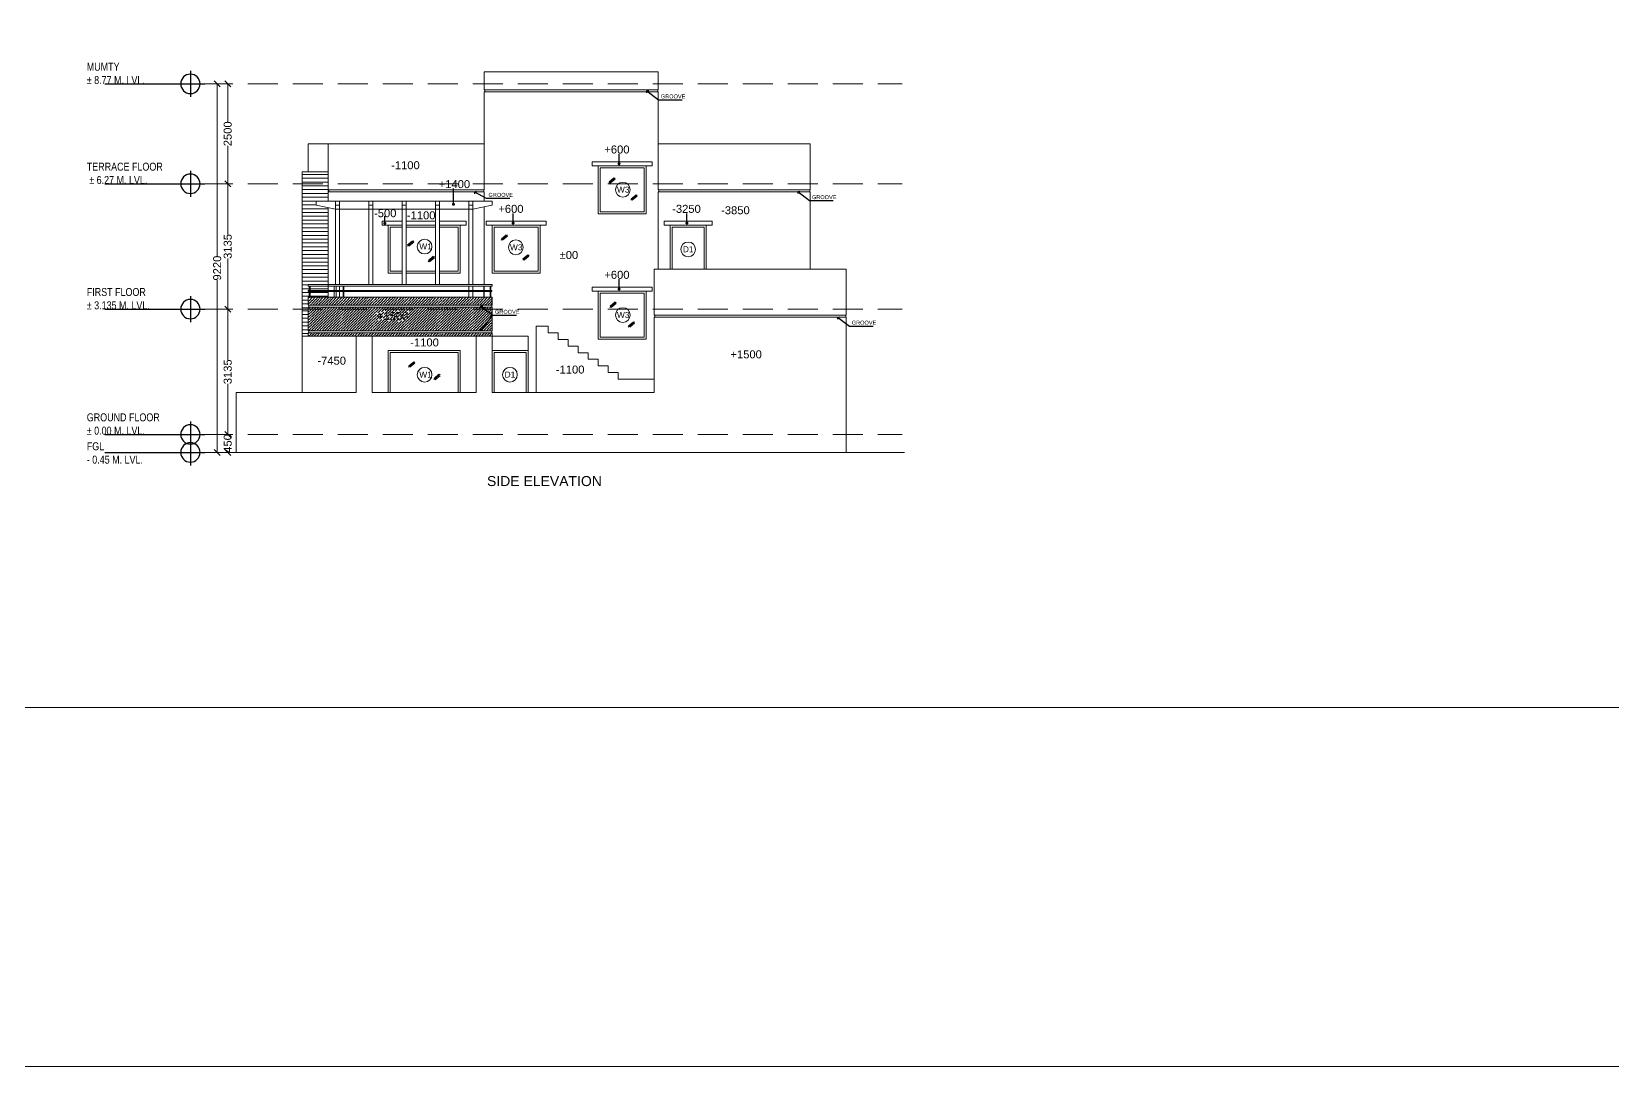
# Model space of a CAD drawing. Header units: metres. Extents: x 1689 to 2066, y 219 to 408.
# Drawn here: x 1981.39 to 2020.91, y 313.7 to 339.58 of the extents above; entities that cross this region are included whole.
import ezdxf

# ---------------------------------------------------------------- set-up
doc = ezdxf.new("R2010")
doc.units = ezdxf.units.M
doc.header["$LTSCALE"] = 1.5
for name, pattern in [('00_toilet$0$8th floor plan$0$HIDDEN', [0.375, 0.25, -0.125]), ('CENTER', [2, 1.25, -0.25, 0.25, -0.25]), ('DASHED', [0.75, 0.5, -0.25])]:
    doc.linetypes.add(name, pattern=pattern)
for name, color, linetype, lineweight in [('A- DOOR WINDOW TAGS', 7, 'Continuous', 5), ('A-DOOR', 13, 'Continuous', 13), ('A-ELE 01', 7, 'Continuous', 15), ('A-ELE 02', 252, 'Continuous', 9), ('A-GRID', 252, 'CENTER', 5), ('A-HATCH', 252, 'Continuous', 5), ('A-SYMBOL', 252, 'Continuous', 5), ('A-WINDOW', 143, 'Continuous', 13), ('A-Working Dimension', 42, 'Continuous', 5)]:
    doc.layers.add(name, color=color, linetype=linetype, lineweight=lineweight)
doc.layers.add('A-Text', color=7, linetype='Continuous')
doc.layers.add('A-TITLE', color=7, linetype='Continuous')
doc.styles.add('DIM', font='arial.ttf', dxfattribs={"width": 0.8, "height": 0.2})
doc.styles.add('Roman', font='romans.shx', dxfattribs={"bigfont": 'bigfont.shx'})
doc.styles.get("Standard").update_dxf_attribs({"font": 'arial.ttf', "height": 0.2})
doc.dimstyles.new('ISO-25', dxfattribs={"dimtxt": 0.2, "dimasz": 0.2, "dimexe": 0.2, "dimexo": 0.2, "dimgap": 0.1, "dimtad": 1, "dimdec": 3, "dimdsep": 46, "dimtxsty": 'Standard', "dimblk": 'OBLIQUE', "dimcen": 0.2, "dimclrt": 256, "dimadec": 0, "dimazin": 0, "dimtfac": 1, "dimtdec": 3, "dimtmove": 0, "dimatfit": 3, "dimfxl": 1, "dimarcsym": 0})
doc.dimstyles.new('W-DIM', dxfattribs={"dimtxt": 0.125, "dimasz": 0.075, "dimexe": 0.2, "dimexo": 0.2, "dimgap": 0.04, "dimtad": 1, "dimdec": 0, "dimlfac": 1000, "dimzin": 0, "dimdsep": 46, "dimtxsty": 'DIM', "dimblk": 'OBLIQUE', "dimcen": 0.09, "dimclrt": 7, "dimadec": 0, "dimazin": 0, "dimtfac": 1, "dimtdec": 0, "dimtofl": 0, "dimtmove": 0, "dimatfit": 3, "dimldrblk": 'OPEN90', "dimfxl": 0.1, "dimtolj": 1, "dimtzin": 0, "dimarcsym": 0})
doc.dimstyles.new('Working Dim', dxfattribs={"dimtxt": 0.125, "dimasz": 0.15, "dimexe": 0.09, "dimexo": 0.0625, "dimgap": 0, "dimtad": 0, "dimdec": 0, "dimlfac": 1000, "dimzin": 0, "dimdsep": 46, "dimtxsty": 'Standard', "dimblk": 'OBLIQUE', "dimcen": 0.09, "dimse1": 1, "dimse2": 1, "dimclrd": 256, "dimclre": 256, "dimadec": 0, "dimazin": 0, "dimtfac": 1, "dimtdec": 0, "dimtofl": 0, "dimtmove": 1, "dimatfit": 3, "dimldrblk": 'OBLIQUE', "dimfxl": 1, "dimtolj": 1, "dimtzin": 0, "dimlwd": -1, "dimlwe": -1, "dimarcsym": 0})
pattern_1 = [(180, (189.789925, -97.1877), (-7e-18, -0.09525), [])]
pattern_2 = [(45, (323.82864, -56.468123), (0.0252569703, 0.0926088912), [0.1190625, -0.0238125, 0, -0.0238125])]

# ---------------------------------------------------------------- blocks, each defined once
blk = doc.blocks.new('D1')
at = {"layer": 'A- DOOR WINDOW TAGS', "lineweight": 5}
blk.add_circle((1700.437, 432.369), 0.184, dxfattribs=at)
at = {"layer": 'A- DOOR WINDOW TAGS', "insert": (1700.305, 432.448), "char_height": 0.15, "attachment_point": 1, "style": 'Roman'}
blk.add_mtext_dynamic_manual_height_columns('{\\fArial|b0|i0|c0|p34;D1}', width=0.2464, gutter_width=0.325, heights=[0], dxfattribs=at)
blk = doc.blocks.new('W1')
at = {"layer": 'A- DOOR WINDOW TAGS', "lineweight": 5}
blk.add_circle((1698.396, 432.822), 0.184, dxfattribs=at)
at = {"layer": 'A- DOOR WINDOW TAGS', "insert": (1698.264, 432.901), "char_height": 0.15, "attachment_point": 1, "style": 'Roman'}
blk.add_mtext_dynamic_manual_height_columns('{\\fArial|b0|i0|c0|p34;W1}', width=0.2464, gutter_width=0.325, heights=[0], dxfattribs=at)
blk = doc.blocks.new('W3')
at = {"layer": 'A- DOOR WINDOW TAGS', "lineweight": 5}
blk.add_circle((1701.914, 432.145), 0.184, dxfattribs=at)
at = {"layer": 'A- DOOR WINDOW TAGS', "insert": (1701.767, 432.223), "char_height": 0.15, "attachment_point": 1, "style": 'Roman'}
blk.add_mtext_dynamic_manual_height_columns('{\\fArial|b0|i0|c0|p34;W3}', width=0.2464, gutter_width=0.325, heights=[0], dxfattribs=at)
blk = doc.blocks.new('_Oblique')
at = {"color": 0, "linetype": 'ByBlock', "lineweight": -2}
blk.add_line((-0.5, -0.5), (0.5, 0.5), dxfattribs=at)
blk = doc.blocks.new('_Open90')
at = {"color": 0, "linetype": 'ByBlock', "lineweight": -2}
for p, q in [((0, 0), (-1, 0)), ((-0.5, 0.5), (0, 0)), ((0, 0), (-0.5, -0.5))]:
    blk.add_line(p, q, dxfattribs=at)
blk = doc.blocks.new('A$C3A7D7E6B')
at = {"layer": 'A-Text', "color": 19}
for p, q in [((1766, 0), (-300, 0)), ((0, 270), (0, -270))]:
    blk.add_line(p, q, dxfattribs=at)
blk.add_circle((0, 0), 200, dxfattribs=at)
blk = doc.blocks.new('A$C287A73BA')
at = {"layer": 'A-GRID', "linetype": 'DASHED'}
for p, q in [((1.821, 9.577), (20.431, 9.577)), ((1.821, 7.077), (20.431, 7.077)), ((1.821, 3.942), (20.431, 3.942)), ((1.821, 0.807), (20.431, 0.807)), ((1.821, 0.357), (20.431, 0.357))]:
    blk.add_line(p, q, dxfattribs=at)
at = {"layer": 'A-SYMBOL', "lineweight": -3, "xscale": -0.001212954476999878, "yscale": 0.001212954476999878, "zscale": 0.001212954476999878}
for p in [(2.638, 9.577), (2.638, 7.077), (2.638, 3.942), (2.638, 0.807), (2.638, 0.357)]:
    blk.add_blockref('A$C3A7D7E6B', p, dxfattribs=at)
at = {"layer": 'A-Text', "char_height": 0.2, "attachment_point": 1, "style": 'DIM'}
for s, insert, width in [('MUMTY\\P%%P 8.77 M. LVL.', (0.048, 10.105), 2.37517), ('TERRACE FLOOR\\P %%P 6.27 M. LVL.', (0.048, 7.605), 2.37517), ('FIRST FLOOR \\P%%P 3.135 M. LVL.', (0.048, 4.47), 1.97738), ('GROUND FLOOR \\P%%P 0.00 M. LVL.', (0.048, 1.335), 2.28186), ('FGL \\P- 0.45 M. LVL.', (0.048, 0.61), 1.76169)]:
    blk.add_mtext(s, dxfattribs=dict(at, insert=insert, width=width))
blk = doc.blocks.new('*D367')
at = {"layer": 'A-Working Dimension', "transparency": 16777216}
for p, q in [((1986.29, 338.276), (1986.29, 337.326)), ((1986.29, 335.776), (1986.29, 336.726))]:
    blk.add_line(p, q, dxfattribs=at)
at = {"layer": 'Defpoints', "color": 0, "linetype": 'Continuous', "transparency": 16777216}
for p in [(1986.29, 338.276), (1986.29, 335.776), (1986.29, 335.776)]:
    blk.add_point(p, dxfattribs=at)
at = {"layer": 'A-Working Dimension', "linetype": 'Continuous', "transparency": 16777216, "xscale": 0.15, "yscale": 0.15, "zscale": 0.15}
for p, rotation in [((1986.29, 338.276), 90), ((1986.29, 335.776), 270)]:
    blk.add_blockref('_Oblique', p, dxfattribs=dict(at, rotation=rotation))
at = {"layer": 'A-Working Dimension', "color": 0, "linetype": 'Continuous', "transparency": 16777216, "insert": (1986.29, 337.026), "char_height": 0.2, "attachment_point": 5, "rotation": 90}
blk.add_mtext('\\A1;2500', dxfattribs=at)
blk = doc.blocks.new('*D368')
at = {"layer": 'A-Working Dimension', "transparency": 16777216}
for p, q in [((1986.29, 335.776), (1986.29, 334.508)), ((1986.29, 332.641), (1986.29, 333.909))]:
    blk.add_line(p, q, dxfattribs=at)
at = {"layer": 'Defpoints', "color": 0, "linetype": 'Continuous', "transparency": 16777216}
for p in [(1986.29, 335.776), (1986.29, 332.641), (1986.29, 332.641)]:
    blk.add_point(p, dxfattribs=at)
at = {"layer": 'A-Working Dimension', "linetype": 'Continuous', "transparency": 16777216, "xscale": 0.15, "yscale": 0.15, "zscale": 0.15}
for p, rotation in [((1986.29, 335.776), 90), ((1986.29, 332.641), 270)]:
    blk.add_blockref('_Oblique', p, dxfattribs=dict(at, rotation=rotation))
at = {"layer": 'A-Working Dimension', "color": 0, "linetype": 'Continuous', "transparency": 16777216, "insert": (1986.29, 334.208), "char_height": 0.2, "attachment_point": 5, "rotation": 90}
blk.add_mtext('\\A1;3135', dxfattribs=at)
blk = doc.blocks.new('*D369')
at = {"layer": 'A-Working Dimension', "transparency": 16777216}
for p, q in [((1986.29, 332.641), (1986.29, 331.373)), ((1986.29, 329.506), (1986.29, 330.774))]:
    blk.add_line(p, q, dxfattribs=at)
at = {"layer": 'Defpoints', "color": 0, "linetype": 'Continuous', "transparency": 16777216}
for p in [(1986.033, 332.641), (1986.243, 329.506), (1986.29, 329.506)]:
    blk.add_point(p, dxfattribs=at)
at = {"layer": 'A-Working Dimension', "linetype": 'Continuous', "transparency": 16777216, "xscale": 0.15, "yscale": 0.15, "zscale": 0.15}
for p, rotation in [((1986.29, 332.641), 90), ((1986.29, 329.506), 270)]:
    blk.add_blockref('_Oblique', p, dxfattribs=dict(at, rotation=rotation))
at = {"layer": 'A-Working Dimension', "color": 0, "linetype": 'Continuous', "transparency": 16777216, "insert": (1986.29, 331.073), "char_height": 0.2, "attachment_point": 5, "rotation": 90}
blk.add_mtext('\\A1;3135', dxfattribs=at)
blk = doc.blocks.new('*D370')
at = {"layer": 'A-Working Dimension', "transparency": 16777216}
for p, q in [((1986.29, 329.506), (1986.29, 329.506)), ((1986.29, 329.056), (1986.29, 329.056))]:
    blk.add_line(p, q, dxfattribs=at)
at = {"layer": 'Defpoints', "color": 0, "linetype": 'Continuous', "transparency": 16777216}
for p in [(1986.243, 329.506), (1986.29, 329.056), (1986.29, 329.056)]:
    blk.add_point(p, dxfattribs=at)
at = {"layer": 'A-Working Dimension', "linetype": 'Continuous', "transparency": 16777216, "xscale": 0.15, "yscale": 0.15, "zscale": 0.15}
for p, rotation in [((1986.29, 329.506), 90), ((1986.29, 329.056), 270)]:
    blk.add_blockref('_Oblique', p, dxfattribs=dict(at, rotation=rotation))
at = {"layer": 'A-Working Dimension', "color": 0, "linetype": 'Continuous', "transparency": 16777216, "insert": (1986.29, 329.281), "char_height": 0.2, "attachment_point": 5, "rotation": 90}
blk.add_mtext('\\A1;450', dxfattribs=at)
blk = doc.blocks.new('*D376')
at = {"layer": 'A-Working Dimension', "transparency": 16777216}
for p, q in [((1986.027, 338.276), (1986.027, 333.964)), ((1986.027, 329.056), (1986.027, 333.368))]:
    blk.add_line(p, q, dxfattribs=at)
at = {"layer": 'Defpoints', "color": 0, "linetype": 'Continuous', "transparency": 16777216}
for p in [(1986.027, 338.276), (1986.111, 338.276), (1986.111, 329.056)]:
    blk.add_point(p, dxfattribs=at)
at = {"layer": 'A-Working Dimension', "linetype": 'Continuous', "transparency": 16777216, "xscale": 0.15, "yscale": 0.15, "zscale": 0.15}
for p, rotation in [((1986.027, 338.276), 90), ((1986.027, 329.056), 270)]:
    blk.add_blockref('_Oblique', p, dxfattribs=dict(at, rotation=rotation))
at = {"layer": 'A-Working Dimension', "color": 0, "linetype": 'Continuous', "transparency": 16777216, "insert": (1986.027, 333.666), "char_height": 0.2, "attachment_point": 5, "rotation": 90}
blk.add_mtext('\\A1;9220', dxfattribs=at)

msp = doc.modelspace()

# ---------------------------------------------------------------- hatches: boundary and pattern name
at = {"lineweight": 5}
h = msp.add_hatch(dxfattribs=at)
h.set_pattern_fill('ANSI31', color=225, scale=0.03, angle=135)
h.set_pattern_definition(pattern_1)
h.paths.add_polyline_path([(1988.15397, 336.0759), (1988.15397, 335.7759), (1988.80397, 335.7759), (1988.80397, 336.0759)])
h = msp.add_hatch(dxfattribs=at)
h.set_pattern_fill('ANSI31', color=225, scale=0.03, angle=135)
h.set_pattern_definition([(180, (189.789925, -97.2627), (-7e-18, -0.09525), [])])
h.paths.add_polyline_path([(1988.30397, 332.63797), (1988.15397, 332.63797), (1988.15397, 331.9659), (1988.30397, 331.9659)])
at = {"layer": 'A-HATCH', "lineweight": 5}
h = msp.add_hatch(dxfattribs=at)
h.set_pattern_fill('ANSI31', color=225, scale=0.03, angle=135)
h.set_pattern_definition(pattern_1)
h.paths.add_polyline_path([(1988.3482, 333.2159), (1988.3482, 333.10465), (1988.3282, 333.10465), (1988.3282, 333.2159), (1988.29782, 333.2159), (1988.29782, 333.2559), (1988.80397, 333.2559), (1988.80397, 335.17852), (1988.49946, 335.2409), (1988.49946, 335.3409), (1988.80397, 335.3409), (1988.80397, 335.7759), (1988.15397, 335.7759), (1988.15397, 332.6409), (1988.30397, 332.6409), (1988.30397, 332.9409), (1988.3282, 332.9409), (1988.3282, 333.08465), (1988.3482, 333.08465), (1988.3482, 332.9409), (1988.80397, 332.9409), (1988.80397, 333.2159)])
h = msp.add_hatch(dxfattribs=at)
h.set_pattern_fill('ANSI36', color=256, scale=0.015)
h.set_pattern_definition(pattern_2)
h.paths.add_polyline_path([(1992.90397, 332.9409), (1989.70397, 332.9409), (1988.30397, 332.9409), (1988.30397, 332.7409), (1992.90397, 332.7409)])
h.paths.add_polyline_path([(1992.90397, 332.6409), (1988.30397, 332.6409), (1988.30397, 332.1009), (1992.90397, 332.1009)])
h.paths.add_polyline_path([(1992.90397, 332.6909), (1988.30397, 332.6909), (1988.30397, 332.6409), (1992.90397, 332.6409)])
h = msp.add_hatch(dxfattribs=at)
h.set_pattern_fill('ANSI36', color=256, scale=0.015)
h.set_pattern_definition(pattern_2)
h.paths.add_polyline_path([(1992.90397, 331.9659), (1992.90397, 332.0509), (1988.30397, 332.0509), (1988.30397, 331.9659), (1989.90397, 331.9659)])

# ---------------------------------------------------------------- linework, layer by layer
at = {"layer": 'A- DOOR WINDOW TAGS', "color": 251}
for p, q in [((1995.40401, 336.3259), (1996.90401, 336.3259)), ((1995.40401, 336.2259), (1995.40401, 336.3259)), ((1996.90401, 336.2259), (1996.90401, 336.3259)), ((1995.40401, 336.2259), (1996.90401, 336.2259)), ((1990.65177, 334.8409), (1990.15394, 334.8409)), ((1990.15394, 334.7409), (1990.15394, 334.8409)), ((1990.15394, 334.7409), (1990.65177, 334.7409)), ((1991.48386, 334.8409), (1990.75177, 334.8409)), ((1992.25397, 334.8409), (1991.58386, 334.8409)), ((1991.58386, 334.7409), (1992.25397, 334.7409)), ((1992.25397, 334.7409), (1992.25397, 334.8409)), ((1992.75408, 334.8409), (1994.25408, 334.8409)), ((1992.75408, 334.7409), (1992.75408, 334.8409)), ((1992.75408, 334.7409), (1994.25408, 334.7409)), ((1994.25408, 334.7409), (1994.25408, 334.8409)), ((1997.20397, 334.8409), (1998.40397, 334.8409)), ((1997.20397, 334.7409), (1997.20397, 334.8409)), ((1997.20397, 334.7409), (1998.40397, 334.7409)), ((1998.40397, 334.7409), (1998.40397, 334.8409)), ((1995.40401, 333.1909), (1996.90401, 333.1909)), ((1995.40401, 333.0909), (1995.40401, 333.1909)), ((1996.90401, 333.0909), (1996.90401, 333.1909)), ((1995.40401, 333.0909), (1996.90401, 333.0909))]:
    msp.add_line(p, q, dxfattribs=at)
msp.add_lwpolyline([(1990.75177, 334.7409), (1991.48386, 334.7409)], dxfattribs=at)
at = {"layer": 'A-DOOR'}
for p, q in [((1997.35397, 333.6409), (1997.35397, 334.7409)), ((1997.35397, 334.7409), (1998.25397, 334.7409)), ((1998.25397, 334.7409), (1998.25397, 333.6409)), ((1997.40397, 333.6409), (1997.40397, 334.6909)), ((1997.40397, 334.6909), (1998.20397, 334.6909)), ((1998.20397, 334.6909), (1998.20397, 333.6409)), ((1992.90397, 330.5559), (1992.90397, 331.6059)), ((1992.90397, 331.6059), (1993.80397, 331.6059)), ((1993.80397, 331.6059), (1993.80397, 330.5559)), ((1992.95397, 330.5559), (1992.95397, 331.5559)), ((1992.95397, 331.5559), (1993.75397, 331.5559)), ((1993.75397, 331.5559), (1993.75397, 330.5559))]:
    msp.add_line(p, q, dxfattribs=at)
at = {"layer": 'A-DOOR', "color": 3}
for points in [[(1887.37548, 365.46712), (2065.945, 365.46712), (2065.945, 313.69756), (1887.37548, 313.69756)], [(1895.20132, 357.89834), (2056.37676, 357.89834), (2056.37676, 322.67152), (1895.20132, 322.67152)]]:
    msp.add_lwpolyline(points, close=True, dxfattribs=at)
at = {"layer": 'A-ELE 01', "color": 7}
for p, q in [((1988.15397, 336.0759), (1988.15397, 331.9659)), ((1988.15397, 336.0759), (1988.80397, 336.0759)), ((1988.80397, 336.0759), (1988.80397, 335.3409)), ((1988.80397, 335.17852), (1988.80397, 332.9409)), ((1996.95397, 332.4909), (1996.95397, 333.6409)), ((1996.95397, 333.6409), (2001.75397, 333.6409)), ((2001.75397, 332.4909), (2001.75397, 333.6409)), ((1996.95397, 332.4909), (2001.75397, 332.4909)), ((1996.95397, 330.5559), (1996.95397, 332.4409)), ((1996.95397, 332.4409), (2001.75397, 332.4409)), ((1996.96397, 332.4409), (1996.96397, 332.4909)), ((2001.74397, 332.4409), (2001.74397, 332.4909)), ((2001.75397, 329.0559), (2001.75397, 332.4409)), ((1988.30397, 331.9659), (1988.15397, 331.9659)), ((1988.15397, 331.9659), (1988.15397, 330.5559)), ((1992.50397, 330.5559), (1992.50397, 331.9659)), ((1992.90397, 330.5559), (1992.90397, 332.0509))]:
    msp.add_line(p, q, dxfattribs=at)
at = {"layer": 'A-ELE 01', "color": 13}
for p, q in [((1988.98761, 335.3409), (1988.49946, 335.3409)), ((1988.49946, 335.3409), (1988.49946, 335.2409)), ((1988.49946, 335.3409), (1988.49946, 335.2409)), ((1988.49946, 335.2409), (1988.98761, 335.1409)), ((1992.41594, 335.3409), (1988.98761, 335.3409)), ((1988.98761, 335.1409), (1988.98761, 335.3409)), ((1988.98761, 335.2409), (1989.08761, 335.2409)), ((1992.41594, 335.1409), (1988.98761, 335.1409)), ((1988.98761, 333.2559), (1988.98761, 335.1409)), ((1989.08761, 335.2409), (1989.08761, 335.3409)), ((1989.08761, 335.2409), (1989.08761, 335.1409)), ((1989.08761, 333.2559), (1989.08761, 335.1409)), ((1989.81969, 335.1409), (1989.81969, 335.3409)), ((1989.81969, 335.1409), (1989.81969, 335.3409)), ((1989.81969, 335.2409), (1989.91969, 335.2409)), ((1989.81969, 333.2559), (1989.81969, 335.1409)), ((1989.91969, 335.2409), (1989.91969, 335.3409)), ((1989.91969, 335.2409), (1989.91969, 335.1409)), ((1989.91969, 333.2559), (1989.91969, 335.1409)), ((1990.65177, 335.1409), (1990.65177, 335.3409)), ((1990.65177, 335.1409), (1990.65177, 335.3409)), ((1990.65177, 335.2409), (1990.75177, 335.2409)), ((1990.65177, 333.2559), (1990.65177, 335.1409)), ((1990.75177, 335.2409), (1990.75177, 335.3409)), ((1990.75177, 335.2409), (1990.75177, 335.1409)), ((1990.75177, 333.2559), (1990.75177, 335.1409)), ((1991.48386, 335.1409), (1991.48386, 335.3409)), ((1991.48386, 335.1409), (1991.48386, 335.3409)), ((1991.48386, 335.2409), (1991.58386, 335.2409)), ((1991.48386, 333.2559), (1991.48386, 335.1409)), ((1991.58386, 335.2409), (1991.58386, 335.3409)), ((1991.58386, 335.2409), (1991.58386, 335.1409)), ((1991.58386, 333.2559), (1991.58386, 335.1409)), ((1992.31594, 335.1409), (1992.31594, 335.3409)), ((1992.31594, 335.1409), (1992.31594, 335.3409)), ((1992.31594, 335.2409), (1992.41594, 335.2409)), ((1992.31594, 333.2559), (1992.31594, 335.1409)), ((1992.41594, 335.3409), (1992.90409, 335.3409)), ((1992.41594, 335.2409), (1992.41594, 335.3409)), ((1992.90409, 335.2409), (1992.41594, 335.1409)), ((1992.41594, 335.2409), (1992.41594, 335.1409)), ((1992.41594, 333.2559), (1992.41594, 335.1409)), ((1992.90409, 335.3409), (1992.90409, 335.2409)), ((1992.90409, 335.3409), (1992.90409, 335.2409))]:
    msp.add_line(p, q, dxfattribs=at)
at = {"layer": 'A-ELE 01', "color": 175}
for p, q in [((1988.29774, 333.2159), (1992.90094, 333.2159)), ((1988.29782, 333.2559), (1992.90094, 333.2559)), ((1988.29782, 333.2159), (1988.29782, 333.2559)), ((1988.3282, 333.2159), (1988.3282, 333.10465)), ((1988.3482, 333.2159), (1988.3482, 333.10465)), ((1988.9543, 333.10465), (1988.9543, 333.2159)), ((1989.0043, 333.10465), (1989.0043, 333.2159)), ((1989.08761, 333.10465), (1989.08761, 333.2159)), ((1989.17656, 333.2159), (1989.17656, 333.10465)), ((1989.19656, 333.2159), (1989.19656, 333.10465)), ((1992.31594, 333.10465), (1992.31594, 333.2159)), ((1992.41594, 333.10465), (1992.41594, 333.2159)), ((1992.85056, 333.2159), (1992.85056, 333.10465)), ((1992.87056, 333.2159), (1992.87056, 333.10465)), ((1992.90094, 333.2159), (1992.90094, 333.2559)), ((1988.30215, 333.10465), (1992.89661, 333.10465)), ((1988.30215, 333.08465), (1988.30215, 333.10465)), ((1988.30215, 333.08465), (1992.89661, 333.08465)), ((1988.3282, 333.08465), (1988.3282, 332.9409)), ((1988.3482, 333.08465), (1988.3482, 332.9409)), ((1988.9543, 332.9409), (1988.9543, 333.08465)), ((1989.0043, 332.9409), (1989.0043, 333.08465)), ((1989.08761, 332.9409), (1989.08761, 333.08465)), ((1989.17656, 333.08465), (1989.17656, 332.9409)), ((1989.19656, 333.08465), (1989.19656, 332.9409)), ((1992.31594, 332.9409), (1992.31594, 333.08465)), ((1992.41594, 332.9409), (1992.41594, 333.08465)), ((1992.85056, 333.08465), (1992.85056, 332.9409)), ((1992.87056, 333.08465), (1992.87056, 332.9409)), ((1992.89661, 333.08465), (1992.89661, 333.10465))]:
    msp.add_line(p, q, dxfattribs=at)
at = {"layer": 'A-ELE 01'}
for p, q in [((1989.70397, 332.9409), (1988.30397, 332.9409)), ((1988.30397, 332.9409), (1988.30397, 332.7409)), ((1992.90397, 332.9409), (1989.70397, 332.9409)), ((1992.90397, 332.7409), (1992.90397, 332.9409)), ((1988.30397, 332.7409), (1992.90397, 332.7409)), ((1988.30397, 332.6909), (1988.30397, 332.1009)), ((1988.30397, 332.6909), (1992.90397, 332.6909)), ((1988.31397, 332.7409), (1988.31397, 332.6909)), ((1992.89397, 332.7409), (1992.89397, 332.6909)), ((1992.90397, 332.1009), (1992.90397, 332.6909)), ((1988.30397, 332.1009), (1992.90397, 332.1009)), ((1988.30397, 332.0509), (1988.30397, 331.9659)), ((1988.30397, 332.0509), (1992.90397, 332.0509)), ((1989.90397, 331.9659), (1988.30397, 331.9659)), ((1988.31397, 332.1009), (1988.31397, 332.0509)), ((1989.50397, 330.5559), (1989.50397, 331.9659)), ((1992.90397, 331.9659), (1989.90397, 331.9659)), ((1989.90397, 330.5559), (1989.90397, 331.9659)), ((1992.89397, 332.1009), (1992.89397, 332.0509)), ((1993.8039, 331.9659), (1992.90397, 331.9659)), ((1993.8039, 331.9659), (1993.8039, 330.5559)), ((1996.05397, 330.8909), (1996.95397, 330.8909)), ((1986.50397, 330.5559), (1989.50397, 330.5559)), ((1986.50397, 330.5559), (1986.50397, 329.0559)), ((1989.90397, 330.5559), (1992.50397, 330.5559)), ((1992.90397, 330.5559), (1996.95397, 330.5559))]:
    msp.add_line(p, q, dxfattribs=at)
for points in [[(1994.30397, 332.0459), (1994.30397, 332.2109), (1994.0039, 332.2109), (1994.0039, 330.5559)], [(1994.55397, 331.8809), (1994.55397, 332.0459), (1994.30397, 332.0459)], [(1994.80397, 331.7159), (1994.80397, 331.8809), (1994.55397, 331.8809)], [(1995.05397, 331.5509), (1995.05397, 331.7159), (1994.80397, 331.7159)], [(1995.30397, 331.3859), (1995.30397, 331.5509), (1995.05397, 331.5509)], [(1995.55397, 331.2209), (1995.55397, 331.3859), (1995.30397, 331.3859)], [(1995.80397, 331.0559), (1995.80397, 331.2209), (1995.55397, 331.2209)], [(1996.05397, 330.8909), (1996.05397, 331.0559), (1995.80397, 331.0559)]]:
    msp.add_lwpolyline(points, dxfattribs=at)
at = {"layer": 'A-ELE 02'}
for p, q in [((1992.70397, 338.5759), (1997.05397, 338.5759)), ((1992.70397, 338.1259), (1992.70397, 338.5759)), ((1997.05397, 338.1259), (1997.05397, 338.5759)), ((1992.70397, 338.1259), (1997.05397, 338.1259)), ((1992.70397, 335.6259), (1992.70397, 338.0759)), ((1992.70397, 338.0759), (1997.05397, 338.0759)), ((1992.71397, 338.0759), (1992.71397, 338.1259)), ((1997.04397, 338.0759), (1997.04397, 338.1259)), ((1997.05397, 335.6259), (1997.05397, 338.0759)), ((1988.30397, 336.7759), (1988.30397, 336.0759)), ((1988.30397, 336.7759), (1992.70397, 336.7759)), ((1988.80397, 336.0759), (1988.80397, 336.7759)), ((1997.05397, 336.7759), (2000.85397, 336.7759)), ((2000.85397, 336.7759), (2000.85397, 335.6259)), ((1988.80397, 335.6259), (1992.70397, 335.6259)), ((1988.80397, 335.5759), (1992.70397, 335.5759)), ((1988.81397, 335.5759), (1988.81397, 335.6259)), ((1992.69397, 335.5759), (1992.69397, 335.6259)), ((1992.70397, 335.3409), (1992.70397, 335.5759)), ((1997.05397, 335.6259), (2000.85397, 335.6259)), ((1997.05397, 333.6409), (1997.05397, 335.5759)), ((1997.05397, 335.5759), (2000.85397, 335.5759)), ((1997.06397, 335.5759), (1997.06397, 335.6259)), ((2000.84397, 335.5759), (2000.84397, 335.6259)), ((2000.85397, 335.5759), (2000.85397, 333.6409)), ((1992.70397, 333.2559), (1992.70397, 335.19991))]:
    msp.add_line(p, q, dxfattribs=at)
at = {"layer": 'A-SYMBOL', "color": 0}
msp.add_line((1985.86421, 329.0559), (2003.21044, 329.0559), dxfattribs=at)
at = {"layer": 'A-TITLE', "color": 175}
for p, q in [((1992.70397, 333.10465), (1992.70397, 333.2159)), ((1992.70397, 332.9409), (1992.70397, 333.08465))]:
    msp.add_line(p, q, dxfattribs=at)
at = {"layer": 'A-WINDOW', "color": 251}
for p, q in [((1995.97828, 335.92744), (1995.81951, 335.79433)), ((1995.9465, 335.92825), (1995.82426, 335.82575)), ((1995.9758, 335.8933), (1995.85356, 335.79081)), ((1996.52937, 335.50147), (1996.3706, 335.36836)), ((1996.4976, 335.50228), (1996.37535, 335.39979)), ((1996.5269, 335.46733), (1996.40465, 335.36484)), ((1990.94138, 334.3499), (1990.78261, 334.21679)), ((1990.9096, 334.35071), (1990.78736, 334.24822)), ((1993.28533, 334.4999), (1993.12656, 334.36679)), ((1993.25355, 334.50071), (1993.13131, 334.39822)), ((1993.28286, 334.46576), (1993.16061, 334.36327)), ((1990.93891, 334.31576), (1990.81666, 334.21327)), ((1991.45927, 333.96019), (1991.3005, 333.82708)), ((1991.4275, 333.961), (1991.30525, 333.85851)), ((1993.82239, 334.00067), (1993.66362, 333.86756)), ((1993.79061, 334.00148), (1993.66836, 333.89899)), ((1993.81991, 333.96653), (1993.69767, 333.86404)), ((1991.4568, 333.92605), (1991.33455, 333.82356)), ((1996.00419, 332.81798), (1995.84542, 332.68487)), ((1995.97241, 332.81879), (1995.85017, 332.7163)), ((1996.00171, 332.78384), (1995.87947, 332.68135)), ((1996.46316, 332.32367), (1996.30439, 332.19057)), ((1996.43139, 332.32448), (1996.30914, 332.22199)), ((1996.46069, 332.28954), (1996.33844, 332.18704)), ((1990.97156, 331.32464), (1990.81279, 331.19154)), ((1990.93978, 331.32546), (1990.81754, 331.22296)), ((1990.96909, 331.29051), (1990.84684, 331.18801)), ((1991.6027, 331.00932), (1991.44393, 330.87622)), ((1991.57093, 331.01014), (1991.44868, 330.90764)), ((1991.60023, 330.97519), (1991.47798, 330.87269))]:
    msp.add_line(p, q, dxfattribs=at)
at = {"layer": 'A-WINDOW'}
msp.add_line((1990.75177, 334.7409), (1991.48386, 334.7409), dxfattribs=at)
for points in [[(1995.55401, 336.2259), (1996.75401, 336.2259), (1996.75401, 335.0259), (1995.55401, 335.0259)], [(1995.60401, 336.1759), (1996.70401, 336.1759), (1996.70401, 335.0759), (1995.60401, 335.0759)], [(1992.90408, 334.7409), (1994.10408, 334.7409), (1994.10408, 333.5409), (1992.90408, 333.5409)], [(1992.95408, 334.6909), (1994.05408, 334.6909), (1994.05408, 333.5909), (1992.95408, 333.5909)], [(1995.55401, 333.0909), (1996.75401, 333.0909), (1996.75401, 331.8909), (1995.55401, 331.8909)], [(1995.60401, 333.0409), (1996.70401, 333.0409), (1996.70401, 331.9409), (1995.60401, 331.9409)]]:
    msp.add_lwpolyline(points, close=True, dxfattribs=at)
for points in [[(1990.65177, 333.5409), (1990.30394, 333.5409), (1990.30394, 334.7409), (1990.65177, 334.7409)], [(1991.58386, 334.7409), (1992.10401, 334.7409), (1992.10401, 333.5409), (1991.58386, 333.5409)], [(1990.65177, 333.5909), (1990.35394, 333.5909), (1990.35394, 334.6909), (1990.65177, 334.6909)], [(1990.75177, 334.6909), (1991.48386, 334.6909)], [(1991.58386, 334.6909), (1992.05401, 334.6909), (1992.05401, 333.5909), (1991.58386, 333.5909)], [(1991.48386, 333.5909), (1990.75177, 333.5909)], [(1991.48386, 333.5409), (1990.75177, 333.5409)], [(1990.30394, 330.5559), (1990.30394, 331.6059), (1992.10401, 331.6059), (1992.10401, 330.5559)], [(1990.35394, 330.5559), (1990.35394, 331.5559), (1992.05401, 331.5559), (1992.05401, 330.5559)]]:
    msp.add_lwpolyline(points, dxfattribs=at)

# ---------------------------------------------------------------- block references
at = {"layer": 'A- DOOR WINDOW TAGS'}
for name, p in [('W3', (294.25338, -96.5183)), ('W3', (291.57812, -97.95958)), ('D1', (297.3631, -98.23388)), ('W3', (294.25338, -99.6533)), ('D1', (292.90717, -101.36903))]:
    msp.add_blockref(name, p, dxfattribs=at)
at = {"layer": 'A- DOOR WINDOW TAGS', "lineweight": 13}
for p in [(292.81519, -98.61811), (292.81519, -101.82321)]:
    msp.add_blockref('W1', p, dxfattribs=at)
at = {"layer": 'A-GRID', "linetype": '00_toilet$0$8th floor plan$0$HIDDEN'}
msp.add_blockref('A$C287A73BA', (1982.71871, 328.69852), dxfattribs=at)

# ---------------------------------------------------------------- texts
at = {"layer": 'A-Text', "style": 'DIM'}
for s, p in [('+600', (1995.70516, 336.53369)), ('-1100', (1990.37561, 336.13944)), ('+1400', (1991.56535, 335.66735)), ('-500', (1989.94824, 334.93986)), ('+600', (1993.05523, 335.04869)), ('-3250', (1997.40136, 335.04869)), ('-3850', (1998.62452, 335.01324)), ('-1100', (1990.76935, 334.88606)), ('%%P00', (1994.5874, 333.89393)), ('+600', (1995.70516, 333.39869)), ('+1500', (1990.01852, 332.36478)), ('-1100', (1990.8536, 331.70691)), ('+1500', (1998.85806, 331.40941)), ('-7450', (1988.532, 331.25043)), ('-1100', (1994.49363, 331.02849))]:
    msp.add_text(s, height=0.2, dxfattribs=at).set_placement(p)
at = {"layer": 'A-Text', "ltscale": 50, "style": 'DIM'}
msp.add_text('SIDE ELEVATION ', height=0.25, dxfattribs=at).set_placement((1992.77177, 328.21427))
at = {"layer": 'A-Text', "char_height": 0.1, "width": 0.7990842, "attachment_point": 1, "style": 'DIM'}
for insert in [(1997.11823, 338.01114), (1992.80938, 335.54874), (2000.89556, 335.4914), (1992.97223, 332.62311), (2001.89034, 332.35065)]:
    msp.add_mtext('GROOVE', dxfattribs=dict(at, insert=insert))

# ---------------------------------------------------------------- dimensions: what is measured, and where the dimension line sits
at = {"layer": 'A-Working Dimension', "color": 0, "linetype": 'Continuous'}
for base, p1, p2, picture, middle in [((1986.02709, 338.2759), (1986.11069, 329.0559), (1986.11069, 338.2759), '*D376', (1986.02709, 333.6659)), ((1986.28989, 335.7759), (1986.28989, 338.2759), (1986.28989, 335.7759), '*D367', (1986.28989, 337.0259)), ((1986.28989, 332.6409), (1986.28989, 335.7759), (1986.28989, 332.6409), '*D368', (1986.28989, 334.2084)), ((1986.28989, 329.5059), (1986.03314, 332.6409), (1986.24281, 329.5059), '*D369', (1986.28989, 331.0734)), ((1986.28989, 329.0559), (1986.24281, 329.5059), (1986.28989, 329.0559), '*D370', (1986.28989, 329.2809))]:
    dim = msp.add_linear_dim(base=base, p1=p1, p2=p2, angle=90, dimstyle='Working Dim', dxfattribs=at)
    dim.commit()
    dim.dimension.update_dxf_attribs({"geometry": picture, "text_midpoint": middle})

# ---------------------------------------------------------------- leaders
at = {"layer": 'A-SYMBOL', "color": 0}
for points in [[(1996.07315, 336.27691), (1996.07315, 336.52118)], [(1991.93334, 335.26301), (1991.93334, 335.65484)], [(1990.21795, 334.78581), (1990.21795, 334.96263)], [(1993.42322, 334.79191), (1993.42322, 335.03618)], [(1997.76934, 334.79191), (1997.76934, 335.03618)], [(1996.07315, 333.14191), (1996.07315, 333.38618)]]:
    msp.add_leader(points, dimstyle='ISO-25', override={"dimasz": 0.075, "dimgap": 0.1, "dimtad": 0, "dimldrblk": 'Dot', "dimfxl": 1.25, "dimfxlon": 1, "dimtfill": 1, "dimarcsym": 1}, dxfattribs=at)
at = {"layer": 'A-Text', "ltscale": 50}
for points in [[(1996.76418, 338.1014), (1997.06049, 337.87708), (1997.65128, 337.87708)], [(1992.45533, 335.5759), (1992.75164, 335.41467), (1993.34243, 335.41467)], [(2000.54151, 335.58165), (2000.83782, 335.35734), (2001.42861, 335.35734)], [(1992.61818, 332.1009), (1992.91448, 332.48905), (1993.50527, 332.48905)], [(1992.61818, 332.71337), (1992.91448, 332.48905), (1993.50527, 332.48905)], [(2001.53629, 332.4409), (2001.83259, 332.21658), (2002.42338, 332.21658)]]:
    msp.add_leader(points, dimstyle='W-DIM', override={"dimgap": 0.04, "dimtad": 0}, dxfattribs=at)

doc.saveas('drawing.dxf')
